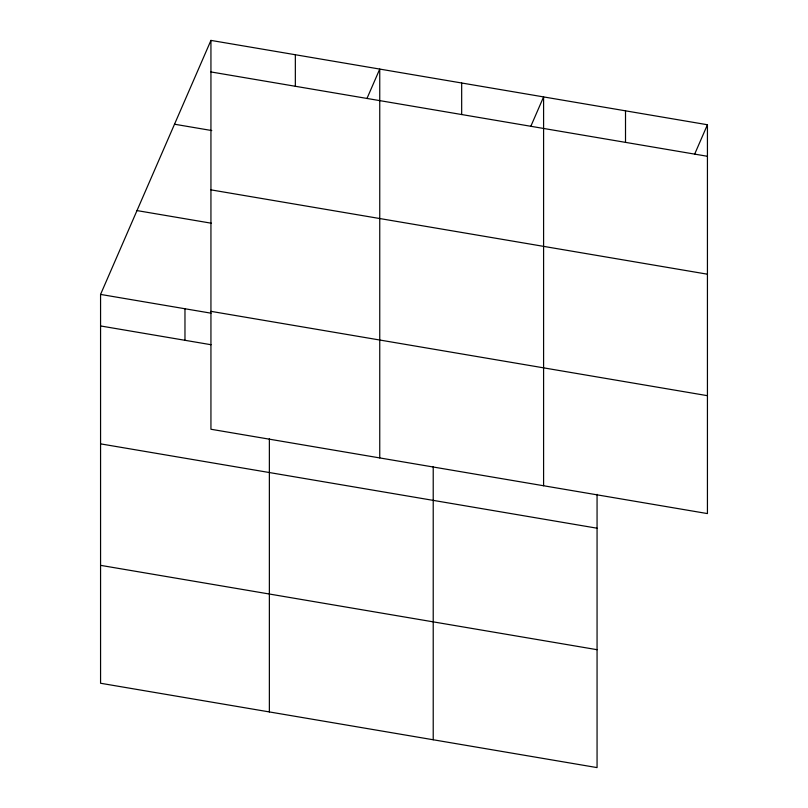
<?xml version="1.0" encoding="UTF-8"?>
<svg xmlns="http://www.w3.org/2000/svg" width="808" height="808" viewBox="0 0 808 808"><rect width="100%" height="100%" fill="white"/><g stroke="black" fill="none" stroke-linecap="round" stroke-linejoin="round"><path stroke-width="1.21" d="M210.939 40.4L210.939 429.25L707.434 513.585L707.434 124.745L210.939 40.4L100.566 294.415L100.566 683.255L597.062 767.6L597.062 494.344M366.953 98.525L379.75 69.074L379.75 457.924M530.795 126.361L543.592 96.91L543.592 485.76M694.638 154.197L707.434 124.745M210.939 71.942L707.434 156.287M174.518 124.22L211.757 130.553M210.939 189.86L707.434 274.195M136.986 210.585L211.464 223.24M210.939 311.343L707.434 395.678M100.566 294.415L211.029 313.181M100.566 325.957L211.029 344.723M100.566 443.865L597.062 528.21M100.566 565.347L597.062 649.693M625.513 110.827L625.513 142.37M461.671 82.992L461.671 114.534M433.219 466.509L433.219 739.764M295.344 54.742L295.344 86.284M269.367 438.673L269.367 711.939M184.971 308.747L184.971 340.289"/></g></svg>
